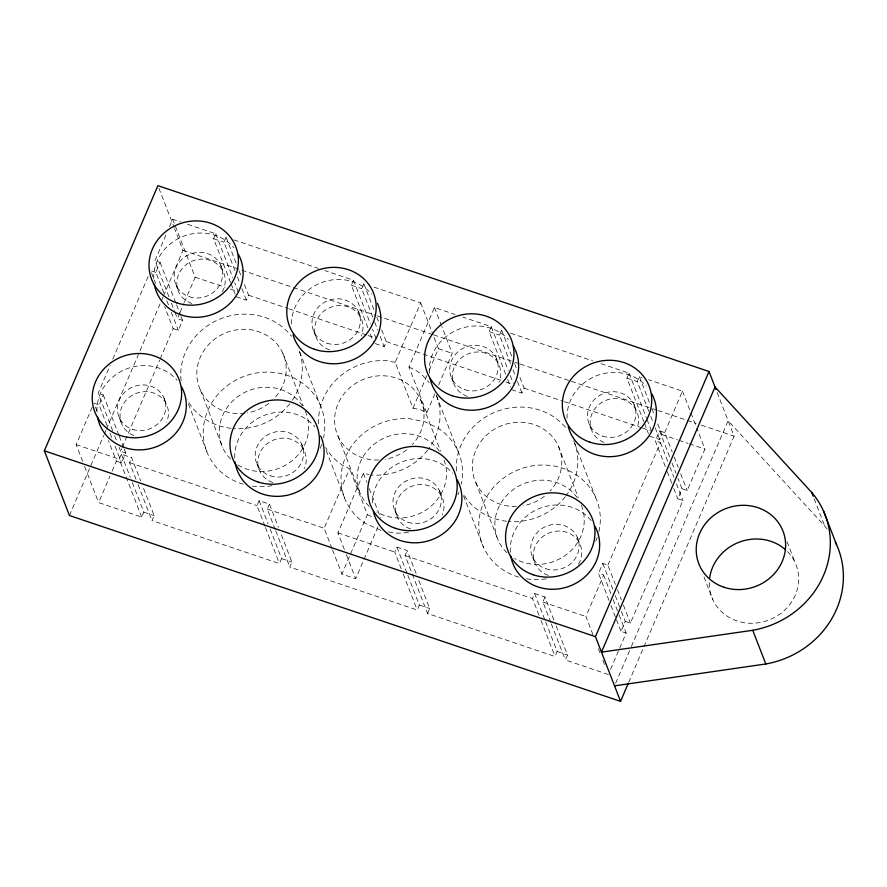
<?xml version="1.0" encoding="UTF-8"?>
<svg xmlns="http://www.w3.org/2000/svg" width="887" height="887" viewBox="0 0 887 887"><rect width="100%" height="100%" fill="white"/><g stroke="black" fill="none" stroke-linecap="round" stroke-linejoin="round"><path stroke-width="0.67" stroke-dasharray="4.43 3.33" d="M82.646 461.384L76.149 444.642L93.357 404.461M112.638 430.616L98.147 393.263L110.066 365.444M112.771 359.124L148.506 275.68M168.918 296.746L154.937 260.678L166.767 233.059M169.45 226.784L172.677 219.244L180.505 221.883M107.05 425.56L99.056 404.949L103.313 395.003L98.147 393.263M163.829 292.976L155.835 272.364L160.103 262.419L154.937 260.678M69.441 515.513L103.679 435.584M104.222 434.32L105.852 430.505M106.396 429.241L160.735 302.367M161.279 301.092L162.909 297.289M163.452 296.025L183.01 250.345L174.639 228.779M132.318 482.517L143.816 512.143L141.687 517.11L98.623 502.596L109.921 476.23M112.072 471.208L116.374 461.162L108.38 440.562M116.374 461.162L121.541 462.903L125.799 452.958L120.632 451.217L121.719 448.689M122.251 447.425L159.616 360.189M160.159 358.925L173.153 328.578L164.66 306.68M173.153 328.578L178.32 330.319L182.578 320.373L177.411 318.633L179.562 313.61M180.105 312.357L183.864 303.565M184.407 302.312L195.162 277.199L172.677 219.244M141.687 517.11L119.202 459.156L121.331 454.188L131.664 457.67L140.656 480.854M230.587 282.532L213.601 238.736L215.729 233.769L187.024 224.089M136.033 479.379L129.535 462.637L131.664 457.67M234.922 270.557L223.934 242.218L226.063 237.25L228.669 238.126M270.103 528.974L281.589 558.599L279.46 563.578L152.021 520.602L154.15 515.624L142.652 486.009M236.086 296.69L246.42 300.183L248.548 295.205L244.047 283.618M264.969 526.224L256.975 505.612L259.104 500.645L269.437 504.126L278.429 527.31M367.861 327.702L351.374 285.193L353.503 280.225L324.897 270.579M275.303 529.705L267.309 509.105L269.437 504.126M372.706 317.014L361.708 288.674L363.836 283.707L366.42 284.583M407.876 575.441L419.363 605.056L417.234 610.034L289.794 567.059L291.923 562.081L280.935 533.752M375.146 343.591L384.193 346.64L386.322 341.661L381.321 328.789M332.048 548.632L324.143 528.264L349.622 468.757L342.393 465.209A61.369 56.657 -21.2 0 1 325.662 447.514M434.874 393.861L426.747 412.843L420.227 409.65L412.965 408.197L395.192 362.373L420.671 302.866L372.884 286.756M344.344 549.463L337.925 532.91L363.404 473.403L368.781 474.478M426.747 412.843L408.974 367.018L434.453 307.512L455.12 314.486M377.929 526.834L355.698 578.734L341.916 574.089L367.406 514.593L349.622 468.757M412.965 408.197L427.057 375.29M429.23 370.223L438.444 348.702L433.51 335.973M438.677 384.991L452.226 353.348L441.859 326.616M401.246 568.822L394.759 552.069L396.888 547.102L407.222 550.583L416.214 573.767M505.645 374.159L489.158 331.649L491.287 326.682L462.87 317.102M545.649 621.898L557.136 651.524L555.007 656.491L427.567 613.516L405.093 555.561L407.222 550.583M510.48 363.47L499.492 335.142L501.621 330.164L504.215 331.039M427.567 613.516L429.696 608.549L418.209 578.923M511.633 389.615L521.966 393.096L524.095 388.129L519.106 375.245M539.03 615.279L532.533 598.537L534.661 593.558L544.995 597.051L555.484 624.093M643.918 421.902L626.932 378.117L629.06 373.139L600.455 363.493M550.86 622.63L542.866 602.018L544.995 597.051M648.752 411.224L637.265 381.598L639.394 376.62L642 377.507M608.992 600.41L598.492 573.357L602.75 563.422L607.917 565.163L615.412 584.478M665.272 466.54L655.282 440.772L659.54 430.838L664.707 432.579L672.202 451.893M608.404 674.497L565.341 659.972L567.469 655.005L555.983 625.379M649.406 436.071L659.74 439.553L661.868 434.586L657.378 422.988M592.915 634.571L585.919 616.532L603.659 575.098L598.492 573.357M607.917 565.163L660.449 442.524L655.282 440.772M664.707 432.579L682.447 391.145L648.53 379.703M619.691 648.131L626.144 633.063L620.978 631.322L625.235 621.377L620.745 609.779M625.235 621.377L630.402 623.117L682.923 500.479L677.757 498.738L682.014 488.792L678.023 478.492M610.555 669.474L619.148 649.384M682.014 488.792L687.181 490.533L704.932 449.099L696.938 428.499M615.622 683.312L630.834 647.787M631.378 646.523L728.105 420.682L824.821 526.191A90.286 83.356 -21.2 0 1 827.394 529.373M628.695 682.314L643.374 648.064M643.918 646.789L734.114 436.182L716.962 391.976M395.192 362.373L387.12 360.765A61.369 56.657 -21.2 0 0 318.755 425.838M381.044 530.404L364.867 523.175A61.369 56.657 -21.2 0 1 345.597 456.905A61.369 56.657 -21.2 0 1 409.606 418.719L424.928 421.78L438.688 428.532A61.369 56.657 -21.2 0 1 461.329 484.202M388.573 531.901L393.95 532.976A61.369 56.657 -21.2 0 0 409.816 532.145M233.869 239.878L318.4 268.384M510.724 333.235L592.649 360.865M213.601 238.736L223.934 242.218M351.374 285.193L361.708 288.674M489.158 331.649L499.492 335.142M626.932 378.117L637.265 381.598M183.01 250.345L375.9 315.395M377.208 315.827L432.313 334.41M433.632 334.854L513.673 361.852M514.981 362.295L518.917 363.615M520.237 364.058L570.097 380.878M571.405 381.321L651.446 408.308M652.754 408.752L656.69 410.071M658.01 410.515L696.062 423.354M701.307 425.117L734.114 436.182M438.444 348.702L452.226 353.348M195.162 277.199L225.165 287.321M230.387 289.084L238.215 291.723L234.711 282.709M248.548 295.205L287.554 308.366M288.863 308.798L366.885 335.109M368.183 335.552L375.988 338.18L372.496 329.166M386.322 341.661L500.756 380.257M505.956 382.009L512.464 384.204M524.095 388.129L563.112 401.279M564.409 401.722L641.135 427.589M642.432 428.033L651.535 431.093M661.868 434.586L677.535 439.863M678.832 440.307L687.968 443.378M689.277 443.822L704.932 449.099M155.835 272.364L150.679 270.624L155.668 283.496M93.889 403.208L99.056 404.949M76.149 444.642L119.202 459.156M129.535 462.637L256.975 505.612M267.309 509.105L324.143 528.264M337.925 532.91L394.759 552.069M405.093 555.561L532.533 598.537M542.866 602.018L585.919 616.532M143.816 512.143L154.15 515.624M281.589 558.599L291.923 562.081M419.363 605.056L429.696 608.549M557.136 651.524L567.469 655.005M408.974 367.018L416.203 370.566A61.369 56.657 -21.2 0 1 429.142 382.641M367.406 514.593L373.915 517.786M814.166 498.727L824.821 526.191M787.024 541.658L795.251 562.868M682.447 391.145L690.441 411.745M690.94 413.043L696.439 427.201M674.198 457.049L678.189 467.349M680.695 473.791L687.181 490.533M639.394 376.62L649.883 403.674M651.878 408.818L654.384 415.26M659.54 430.838L669.53 456.594M672.024 463.036L676.027 473.336M650.748 416.369L653.253 422.811M655.249 427.966L659.74 439.553M660.449 442.524L667.933 461.839M669.94 466.994L673.932 477.295M676.426 483.737L682.923 500.479M629.06 373.139L646.545 418.22M647.044 419.507L651.036 429.807M667.268 471.684L671.758 483.282M673.765 488.427L677.757 498.738M644.417 423.188L648.408 433.499M704.001 576.949L712.716 599.412M634.094 404.649L636.711 411.391M589.378 424.441L591.995 431.182M574.676 443.378L595.654 497.474M617.419 589.633L621.41 599.934M623.406 605.089L630.402 623.117M558.344 446.083L578.324 497.596M602.75 563.422L613.25 590.465M615.245 595.62L620.235 608.493M603.659 575.098L611.154 594.423M613.15 599.579L618.649 613.737M619.148 615.035L626.144 633.063M610.988 605.555L615.977 618.439M616.476 619.725L620.978 631.322M501.621 330.164L512.109 357.217M514.604 363.648L516.6 368.804M512.974 369.912L515.469 376.354M517.476 381.499L521.966 393.096M577.315 537.234L579.932 543.975M491.287 326.682L508.273 370.467M510.269 375.622L513.263 383.35M507.641 379.303L510.635 387.031M496.321 358.193L498.937 364.934M598.403 648.73L600.909 655.171M602.905 660.327L605.4 666.769M532.599 557.025L535.216 563.766M434.453 307.512L441.36 325.341M551.359 623.916L565.341 659.972M451.605 377.984L454.222 384.725M534.661 593.558L545.15 620.612M420.671 302.866L433.022 334.698M541.026 620.423L555.007 656.491M475.798 482.617L498.283 540.582M436.404 395.635L457.88 451.017M463.469 495.622L483.448 547.146M420.571 399.616L440.551 451.139M363.836 283.707L374.835 312.047M376.831 317.191L379.326 323.633M374.702 322.169L377.696 329.897M380.19 336.328L384.193 346.64M439.542 490.777L442.147 497.518M353.503 280.225L370.489 324.01M370.367 334.133L373.859 343.158M358.548 311.736L361.153 318.477M394.826 510.568L397.443 517.309M313.832 331.527L316.448 338.269M396.888 547.102L407.377 574.144M403.252 573.967L417.234 610.034M363.404 473.403L366.863 482.317M369.325 488.682L380.689 517.964M338.025 436.16L360.51 494.114M299.618 351.751L320.107 404.561M326.194 450.452L345.675 500.678M282.798 353.159L303.276 405.969M226.063 237.25L236.053 263.007M239.058 270.735L241.552 277.176M346.318 554.552L355.698 578.734M237.428 276.999L239.423 282.144M241.918 288.585L246.42 300.183M301.757 444.32L304.374 451.062M215.729 233.769L232.716 277.553M231.086 283.818L235.088 294.118M332.536 549.907L341.916 574.089M220.763 265.28L223.38 272.01M158.895 188.188L174.151 227.515M257.053 464.112L259.658 470.853M275.802 530.991L289.794 567.059M176.058 285.071L178.664 291.812M259.104 500.645L268.096 523.829M265.468 527.51L279.46 563.578M160.103 262.419L176.081 303.631M176.58 304.928L180.582 315.229M181.081 316.515L182.578 320.373M171.413 303.177L174.417 310.905M174.916 312.202L177.411 318.633M166.834 300.704L168.829 305.849M171.324 312.291L178.32 330.319M200.251 389.703L222.726 447.658M188.421 403.995L207.902 454.222M163.984 397.864L166.601 404.594M119.268 417.655L121.885 424.396M103.313 395.003L118.803 434.929M119.301 436.216L123.803 447.813M124.302 449.099L125.799 452.958M138.028 484.535L152.021 520.602M114.634 435.761L117.139 442.203M119.135 447.358L120.632 451.217M121.331 454.188L130.322 477.372M110.055 433.288L112.05 438.433M115.044 446.161L121.541 462.903M95.386 407.066L97.892 413.508M84.642 466.529L98.623 502.596M787.545 551.636A45.148 41.678 -21.2 0 1 768.419 620.235A45.148 41.678 -21.2 0 1 709.367 580.719M372.473 503.018A45.148 41.678 -21.2 0 1 402.731 461.584A45.148 41.678 -21.2 0 1 452.603 473.192M429.363 373.194A45.148 41.678 -21.2 0 1 457.459 329.82A45.148 41.678 -21.2 0 1 508.473 339.588M291.479 323.977A45.148 41.678 -21.2 0 1 321.737 282.532A45.148 41.678 -21.2 0 1 371.609 294.151M548.343 575.419A24.448 22.574 -21.2 0 1 535.693 545.206A24.448 22.574 -21.2 0 1 569.088 533.231A24.448 22.574 -21.2 0 1 578.235 564.697M191.803 303.454A24.448 22.574 -21.2 0 1 178.974 273.617A24.448 22.574 -21.2 0 1 211.793 260.944A24.448 22.574 -21.2 0 1 222.327 291.668M96.949 411.479A45.148 41.678 -21.2 0 1 126.486 368.925A45.148 41.678 -21.2 0 1 177.045 380.279M153.728 278.895A45.148 41.678 -21.2 0 1 183.276 236.341A45.148 41.678 -21.2 0 1 233.824 247.695M133.859 435.617A24.448 22.574 -21.2 0 1 122.184 406.202A24.448 22.574 -21.2 0 1 153.861 393.085A24.448 22.574 -21.2 0 1 166.634 422.046M272.797 482.495A24.448 22.574 -21.2 0 1 259.625 453.401A24.448 22.574 -21.2 0 1 291.246 439.409A24.448 22.574 -21.2 0 1 304.407 468.502M410.57 528.951A24.448 22.574 -21.2 0 1 397.409 499.858A24.448 22.574 -21.2 0 1 429.02 485.865A24.448 22.574 -21.2 0 1 442.181 514.959M329.576 349.91A24.448 22.574 -21.2 0 1 316.415 320.817A24.448 22.574 -21.2 0 1 348.026 306.824A24.448 22.574 -21.2 0 1 361.186 335.918M467.349 396.378A24.448 22.574 -21.2 0 1 454.188 367.273A24.448 22.574 -21.2 0 1 485.799 353.281A24.448 22.574 -21.2 0 1 498.96 382.375M244.867 413.231A45.148 41.678 -21.2 0 1 197.679 365.433A45.148 41.678 -21.2 0 1 261.698 332.847A45.148 41.678 -21.2 0 1 274.538 398.13M268.794 403.385A45.148 41.678 -21.2 0 1 247.44 412.843M378.727 459.998A45.148 41.678 -21.2 0 1 336.04 409.461A45.148 41.678 -21.2 0 1 400.636 379.824A45.148 41.678 -21.2 0 1 412.322 444.587M406.579 449.853A45.148 41.678 -21.2 0 1 385.213 459.311M299.584 351.607A61.369 56.657 -21.2 0 1 292.1 400.58M289.794 403.729A61.369 56.657 -21.2 0 1 233.702 428.565M231.097 428.321A61.369 56.657 -21.2 0 1 187.224 399.871M181.114 380.723A61.369 56.657 -21.2 0 1 220.164 318.954A61.369 56.657 -21.2 0 1 291.368 336.173M436.437 395.524A61.369 56.657 -21.2 0 1 428.366 449.155M427.578 450.186A61.369 56.657 -21.2 0 1 371.476 475.022M573.712 440.739A61.369 56.657 -21.2 0 1 566.139 495.611M565.352 496.642A61.369 56.657 -21.2 0 1 509.249 521.478M506.643 521.234A61.369 56.657 -21.2 0 1 463.435 493.97M456.417 470.953A61.369 56.657 -21.2 0 1 497.075 411.346A61.369 56.657 -21.2 0 1 566.915 429.097M510.358 552.235A45.148 41.678 -21.2 0 1 540.505 508.04A45.148 41.678 -21.2 0 1 592.072 521.789M234.722 457.947A45.148 41.678 -21.2 0 1 264.271 415.382A45.148 41.678 -21.2 0 1 314.818 426.736M567.059 418.276A45.148 41.678 -21.2 0 1 595.92 375.988A45.148 41.678 -21.2 0 1 646.257 386.045M516.5 506.455A45.148 41.678 -21.2 0 1 473.813 455.918A45.148 41.678 -21.2 0 1 538.409 426.281A45.148 41.678 -21.2 0 1 550.095 491.043M544.352 496.31A45.148 41.678 -21.2 0 1 522.986 505.767M603.969 442.413A24.448 22.574 -21.2 0 1 592.294 412.998A24.448 22.574 -21.2 0 1 623.971 399.871A24.448 22.574 -21.2 0 1 636.744 428.831M459 492.218A61.369 56.657 -21.2 0 1 457.958 494.791M444.077 460.087A45.148 41.678 -21.2 0 1 428.931 507.907A45.148 41.678 -21.2 0 1 376.731 511.976M369.203 506.322A45.148 41.678 -21.2 0 1 374.502 443.888A45.148 41.678 -21.2 0 1 439.697 451.627M518.851 577.149A61.369 56.657 -21.2 0 1 481.619 507.996A61.369 56.657 -21.2 0 1 555.484 466.296A61.369 56.657 -21.2 0 1 598.803 532.012M597.239 537.367A61.369 56.657 -21.2 0 1 595.742 541.258M546.292 578.823A61.369 56.657 -21.2 0 1 525.226 578.623M581.362 505.28A45.148 41.678 -21.2 0 1 567.281 553.909A45.148 41.678 -21.2 0 1 514.504 558.433M506.976 552.778A45.148 41.678 -21.2 0 1 512.276 490.345A45.148 41.678 -21.2 0 1 577.47 498.084M243.304 484.224A61.369 56.657 -21.2 0 1 205.917 415.515A61.369 56.657 -21.2 0 1 278.995 373.194A61.369 56.657 -21.2 0 1 323.555 437.746M321.693 444.442A61.369 56.657 -21.2 0 1 320.185 448.334M272.043 485.688A61.369 56.657 -21.2 0 1 252.274 486.12M305.272 411.124A45.148 41.678 -21.2 0 1 291.28 461.351A45.148 41.678 -21.2 0 1 236.851 464.2M230.432 458.889A45.148 41.678 -21.2 0 1 237.904 396.544A45.148 41.678 -21.2 0 1 302.678 406.324M545.727 568.678A24.448 22.574 -21.2 0 0 578.956 542.899A24.448 22.574 -21.2 0 0 540.183 529.816A24.448 22.574 -21.2 0 0 545.727 568.678M189.186 296.713A24.448 22.574 -21.2 0 0 222.415 270.934A24.448 22.574 -21.2 0 0 183.631 257.862A24.448 22.574 -21.2 0 0 189.186 296.713M326.959 343.18A24.448 22.574 -21.2 0 0 360.189 317.391A24.448 22.574 -21.2 0 0 321.416 304.319A24.448 22.574 -21.2 0 0 326.959 343.18M464.733 389.637A24.448 22.574 -21.2 0 0 497.962 363.858A24.448 22.574 -21.2 0 0 459.189 350.775A24.448 22.574 -21.2 0 0 464.733 389.637M132.407 429.297A24.448 22.574 -21.2 0 0 165.636 403.518A24.448 22.574 -21.2 0 0 126.852 390.446A24.448 22.574 -21.2 0 0 132.407 429.297M270.18 475.754A24.448 22.574 -21.2 0 0 303.409 449.975A24.448 22.574 -21.2 0 0 264.625 436.903A24.448 22.574 -21.2 0 0 270.18 475.754M407.953 522.221A24.448 22.574 -21.2 0 0 441.183 496.443A24.448 22.574 -21.2 0 0 402.41 483.36A24.448 22.574 -21.2 0 0 407.953 522.221M602.517 436.094A24.448 22.574 -21.2 0 0 635.746 410.315A24.448 22.574 -21.2 0 0 596.962 397.232A24.448 22.574 -21.2 0 0 602.517 436.094"/><path stroke-width="1.33" d="M628.151 683.589L620.545 701.351L69.441 515.513L44.35 450.818L157.908 185.649L709.012 371.487L715.997 389.482M620.545 701.351L595.454 636.655L709.012 371.487M811.749 492.485A90.286 83.356 -21.2 0 1 752.741 630.28L601.464 652.156L715.033 386.987L811.749 492.485L813.202 496.232M614.536 685.851L765.814 663.975A90.286 83.356 -21.2 0 0 835.366 542.157M44.35 450.818L595.454 636.655M823.458 510.901L836.53 544.596M752.741 630.28L765.814 663.975M709.655 577.969A45.148 41.678 -21.2 0 1 739.536 542.046A45.148 41.678 -21.2 0 1 785.538 549.729M457.248 479.967A45.148 41.678 -21.2 0 1 431.614 539.773A45.148 41.678 -21.2 0 1 373.349 511.167M515.236 349.822A45.148 41.678 -21.2 0 1 487.007 407.676A45.148 41.678 -21.2 0 1 430.128 378.583M513.351 346.185A45.148 41.678 -21.2 0 1 514.66 348.591M377.463 303.365A45.148 41.678 -21.2 0 1 350.631 360.721A45.148 41.678 -21.2 0 1 293.02 334.787M320.673 435.949A45.148 41.678 -21.2 0 1 291.047 494.259A45.148 41.678 -21.2 0 1 235.088 462.027M181.691 387.054A45.148 41.678 -21.2 0 1 155.369 447.103A45.148 41.678 -21.2 0 1 97.537 416.912M238.481 254.469A45.148 41.678 -21.2 0 1 212.148 314.519A45.148 41.678 -21.2 0 1 154.316 284.328M595.022 526.423A45.148 41.678 -21.2 0 1 568.7 586.484A45.148 41.678 -21.2 0 1 510.857 556.293M651.801 393.839A45.148 41.678 -21.2 0 1 626.865 453.379A45.148 41.678 -21.2 0 1 568.212 426.381M723.881 587.216A45.148 41.678 -21.2 0 0 785.228 539.629A45.148 41.678 -21.2 0 0 713.636 515.491A45.148 41.678 -21.2 0 0 723.881 587.216M395.436 528.319A45.148 41.678 -21.2 0 0 456.783 480.721A45.148 41.678 -21.2 0 0 385.202 456.583A45.148 41.678 -21.2 0 0 395.436 528.319M452.226 395.735A45.148 41.678 -21.2 0 0 513.573 348.136A45.148 41.678 -21.2 0 0 441.981 323.999A45.148 41.678 -21.2 0 0 452.226 395.735M314.442 349.278A45.148 41.678 -21.2 0 0 375.789 301.68A45.148 41.678 -21.2 0 0 304.208 277.542A45.148 41.678 -21.2 0 0 314.442 349.278M257.662 481.863A45.148 41.678 -21.2 0 0 319.01 434.264A45.148 41.678 -21.2 0 0 247.418 410.127A45.148 41.678 -21.2 0 0 257.662 481.863M119.889 435.395A45.148 41.678 -21.2 0 0 181.236 387.807A45.148 41.678 -21.2 0 0 109.644 363.67A45.148 41.678 -21.2 0 0 119.889 435.395M176.668 302.811A45.148 41.678 -21.2 0 0 238.015 255.223A45.148 41.678 -21.2 0 0 166.423 231.086A45.148 41.678 -21.2 0 0 176.668 302.811M533.22 574.776A45.148 41.678 -21.2 0 0 594.567 527.188A45.148 41.678 -21.2 0 0 522.975 503.04A45.148 41.678 -21.2 0 0 533.22 574.776M589.999 442.192A45.148 41.678 -21.2 0 0 651.346 394.604A45.148 41.678 -21.2 0 0 579.754 370.456A45.148 41.678 -21.2 0 0 589.999 442.192"/></g></svg>
